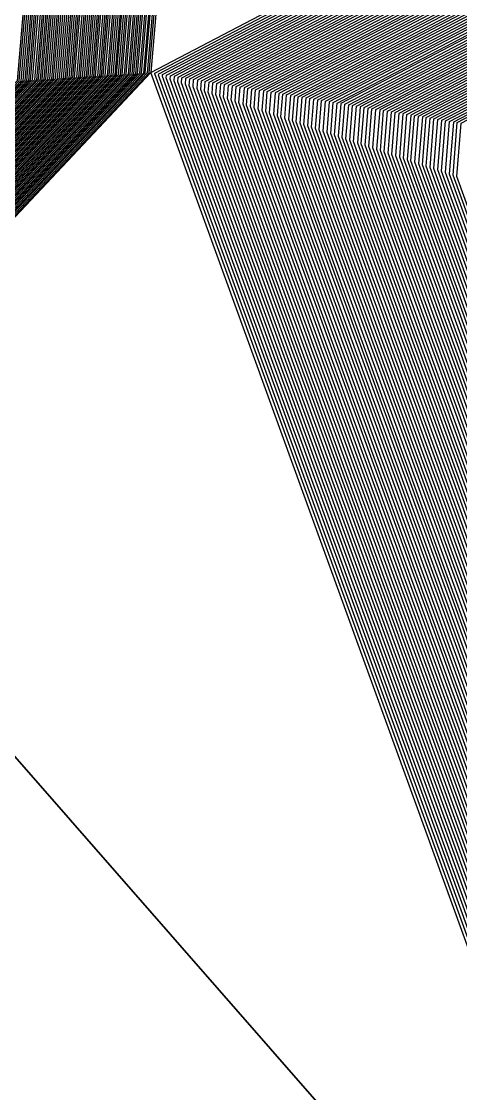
# Model space of a CAD drawing. Extents: x 7084 to 11035, y 13750 to 16729.
# Drawn here: x 7832 to 8021.9, y 14870.4 to 15333.8 of the extents above; entities that cross this region are included whole.
import ezdxf

# ---------------------------------------------------------------- set-up
doc = ezdxf.new("R2010")
doc.units = 0
doc.layers.add('Default', color=7, linetype='Continuous')

msp = doc.modelspace()

# ---------------------------------------------------------------- linework, layer by layer
at = {"layer": 'Default'}
for points in [[(7427.72, 14481.57), (7440.77, 14742.77), (7473.46, 14806.63), (7547.41, 14972.06), (7562.98, 15007.88), (7689.13, 15155.9), (7832.68, 15308.27), (7845.73, 15460.64), (7854.29, 15506.58), (7855.85, 15511.25), (7938.49, 15837.76), (7948.61, 15903.17), (7975.08, 15903.95), (8179.53, 16095.5), (8210.66, 16112.63), (8297.66, 16186.64), (8312.45, 16212.34), (8347.48, 16234.14), (8392.63, 16224.02), (8892.87, 16241.43)], [(7474.55, 14439.89), (7429.24, 14481.44), (7442.34, 14743.8), (7474.06, 14805.75), (7548.34, 14971.91), (7563.44, 15006.66), (7690.15, 15155.33), (7834.33, 15308.37), (7847.44, 15461.41), (7855.74, 15505.98), (7857.25, 15510.52), (7940.27, 15838.46), (7950.08, 15901.92), (7975.76, 15902.68), (8181.11, 16095.08), (8211.32, 16111.7), (8298.7, 16186.03), (8313.05, 16210.96), (8347.03, 16232.12), (8390.84, 16222.29), (8893.29, 16239.78)], [(8893.08, 16240.61), (8391.73, 16223.16), (8347.26, 16233.13), (8312.75, 16211.65), (8298.18, 16186.34), (8210.99, 16112.16), (8180.32, 16095.29), (7975.42, 15903.32), (7949.35, 15902.55), (7939.38, 15838.11), (7856.55, 15510.88), (7855.02, 15506.28), (7846.58, 15461.02), (7833.5, 15308.32), (7689.64, 15155.61)], [(8894.11, 16236.49), (8387.24, 16218.85), (8346.13, 16228.06), (8314.24, 16208.21), (8300.78, 16184.81), (8212.63, 16109.83), (8184.28, 16094.23), (7977.12, 15900.14), (7953.03, 15899.43), (7943.81, 15839.88), (7860.07, 15509.05), (7858.65, 15504.79), (7850.86, 15462.96), (7837.63, 15308.57), (7692.18, 15154.19), (7564.37, 15004.21), (7550.19, 14971.6), (7475.26, 14803.98), (7445.5, 14745.84), (7432.27, 14481.18), (7474.8, 14442.18), (7571.76, 14287.79), (7605.78, 14278.58), (8068.57, 14622.64)], [(7476.46, 14802.21), (7552.04, 14971.29), (7565.29, 15001.76), (7694.22, 15153.05), (7840.94, 15308.78), (7854.27, 15464.51), (7861.56, 15503.6), (7862.88, 15507.58), (7947.36, 15841.29), (7955.97, 15896.94), (7978.48, 15897.6), (8187.44, 16093.38), (8213.93, 16107.96), (8302.85, 16183.6), (8315.43, 16205.46), (8345.24, 16224.01), (8383.65, 16215.4), (8894.93, 16233.19)], [(7841.76, 15308.83), (7855.13, 15464.9), (7862.29, 15503.3), (7863.59, 15507.21), (7948.24, 15841.64), (7956.7, 15896.32), (7978.82, 15896.97), (8188.23, 16093.17), (8214.26, 16107.49), (8303.37, 16183.29), (8315.73, 16204.77), (8345.01, 16223), (8382.75, 16214.53), (8895.14, 16232.37)], [(8896.78, 16225.78), (8375.56, 16207.64), (8343.21, 16214.89), (8318.12, 16199.27), (8307.52, 16180.86), (8216.87, 16103.75), (8194.57, 16091.47), (7981.54, 15891.89), (7962.58, 15891.33), (7955.33, 15844.47), (7869.22, 15504.27), (7868.1, 15500.92), (7861.97, 15468), (7848.37, 15309.24), (7698.8, 15150.48)], [(8897.6, 16222.49), (8371.96, 16204.19), (8342.31, 16210.84), (8319.31, 16196.52), (8309.6, 16179.64), (8218.18, 16101.88), (8197.73, 16090.62), (7982.91, 15889.35), (7965.52, 15888.84), (7958.88, 15845.88), (7872.03, 15502.8), (7871.01, 15499.73), (7865.39, 15469.56), (7851.68, 15309.45)], [(8899.66, 16214.25), (8362.98, 16195.57), (8340.07, 16200.7), (8322.29, 16189.64), (8314.78, 16176.6), (8221.45, 16097.2), (8205.65, 16088.51), (7986.31, 15883), (7972.88, 15882.61), (7967.74, 15849.41), (7879.07, 15499.12), (7878.28, 15496.75), (7873.94, 15473.43), (7859.94, 15309.96), (7705.93, 15146.5), (7570.59, 14987.7), (7562.69, 14969.52), (7483.36, 14792.04), (7466.77, 14759.63), (7452.77, 14479.4), (7476.47, 14457.67), (7579.14, 14294.2), (7598.1, 14289.06), (8088.11, 14653.36)], [(7863.24, 15310.17), (7877.36, 15474.99), (7881.19, 15495.56), (7881.89, 15497.65), (7971.29, 15850.82), (7975.82, 15880.11), (7987.67, 15880.46), (8208.81, 16087.66), (8222.76, 16095.33), (8316.86, 16175.38), (8323.48, 16186.89), (8339.17, 16196.65), (8359.38, 16192.12), (8900.48, 16210.95)], [(8900.89, 16209.31), (8357.59, 16190.39), (8338.72, 16194.62), (8324.08, 16185.51), (8317.9, 16174.77), (8223.41, 16094.39), (8210.4, 16087.23), (7988.35, 15879.19), (7977.29, 15878.87), (7973.06, 15851.53), (7883.29, 15496.91), (7882.64, 15494.96), (7879.07, 15475.76), (7864.89, 15310.27)], [(8902.54, 16202.72), (8350.4, 16183.5), (8336.92, 16186.52), (8326.46, 16180.01), (8322.05, 16172.34), (8226.02, 16090.65), (8216.73, 16085.54), (7991.07, 15874.11), (7983.17, 15873.88), (7980.15, 15854.35), (7888.93, 15493.97), (7888.46, 15492.58), (7885.9, 15478.86), (7871.5, 15310.69), (7713.06, 15142.51), (7573.82, 14979.13), (7569.18, 14968.44), (7487.56, 14785.85), (7477.8, 14766.79), (7463.39, 14478.48), (7477.33, 14465.7), (7582.96, 14297.52), (7594.12, 14294.5), (8098.25, 14669.29)], [(7593.26, 14295.66), (7583.78, 14298.23), (7477.52, 14467.42), (7465.67, 14478.28), (7480.16, 14768.32), (7488.46, 14784.52), (7570.57, 14968.21), (7574.52, 14977.3), (7714.59, 15141.65), (7873.98, 15310.84), (7888.47, 15480.03), (7890.64, 15491.68), (7891.04, 15492.87), (7982.81, 15855.41), (7985.38, 15872.01), (7992.09, 15872.21), (8219.1, 16084.9), (8227, 16089.25), (8323.6, 16171.43), (8327.36, 16177.95), (8336.25, 16183.48), (8347.7, 16180.91), (8903.16, 16200.25)], [(7466.43, 14478.22), (7480.95, 14768.83), (7488.75, 14784.08), (7571.03, 14968.13), (7574.75, 14976.69), (7715.1, 15141.37), (7874.81, 15310.89), (7889.32, 15480.41), (7891.37, 15491.39), (7891.74, 15492.5), (7983.69, 15855.77), (7986.11, 15871.39), (7992.43, 15871.57), (8219.89, 16084.69), (8227.33, 16088.78), (8324.12, 16171.12), (8327.66, 16177.26), (8336.02, 16182.46), (8346.8, 16180.05), (8903.36, 16199.42)], [(7468.71, 14478.02), (7483.31, 14770.36), (7489.65, 14782.75), (7572.42, 14967.9), (7575.44, 14974.85), (7716.62, 15140.51), (7877.28, 15311.05), (7891.89, 15481.58), (7893.55, 15490.49), (7893.85, 15491.4), (7986.35, 15856.83), (7988.32, 15869.52), (7993.45, 15869.67), (8222.27, 16084.05), (8228.31, 16087.38), (8325.68, 16170.21), (8328.55, 16175.19), (8335.35, 16179.42), (8344.11, 16177.46), (8903.98, 16196.95)], [(7478.02, 14472), (7471.74, 14477.76), (7486.46, 14772.41), (7490.85, 14780.98), (7574.27, 14967.59), (7576.36, 14972.41), (7718.66, 15139.37), (7880.59, 15311.25), (7895.31, 15483.13), (7896.46, 15489.3), (7896.67, 15489.93), (7989.9, 15858.24), (7991.26, 15867.03), (7994.81, 15867.13), (8225.44, 16083.21), (8229.62, 16085.51), (8327.76, 16168.99), (8329.74, 16172.44), (8334.45, 16175.37), (8340.51, 16174.01), (8904.8, 16193.66)], [(7574.73, 14967.52), (7576.59, 14971.79), (7719.17, 15139.09), (7881.41, 15311.3), (7896.16, 15483.52), (7897.19, 15489), (7897.37, 15489.56), (7990.78, 15858.59), (7991.99, 15866.4), (7995.15, 15866.5), (8226.23, 16082.99), (8229.94, 16085.04), (8328.27, 16168.69), (8330.04, 16171.75), (8334.22, 16174.36), (8339.61, 16173.15), (8905.01, 16192.83)], [(7492.65, 14778.33), (7577.05, 14967.13), (7577.75, 14968.74), (7721.72, 15137.66), (7885.54, 15311.56), (7900.44, 15485.46), (7900.82, 15487.51), (7900.89, 15487.72), (7995.22, 15860.36), (7995.67, 15863.29), (7996.85, 15863.32), (8230.18, 16081.93), (8231.58, 16082.7), (8330.87, 16167.17), (8331.53, 16168.32), (8333.1, 16169.29), (8335.12, 16168.84), (8906.04, 16188.71)], [(7492.76, 14776.49), (7493.25, 14777.45), (7577.98, 14966.98), (7578.21, 14967.51), (7722.73, 15137.09), (7887.2, 15311.66), (7902.15, 15486.23), (7902.27, 15486.92), (7902.3, 15486.99), (7996.99, 15861.06), (7997.14, 15862.04), (7997.53, 15862.05), (8231.77, 16081.51), (8232.23, 16081.77), (8331.91, 16166.56), (8332.13, 16166.94), (8332.65, 16167.27), (8333.32, 16167.11), (8906.45, 16187.07)], [(8622.29, 14404.43), (8113.24, 14606.45), (8067.13, 14620.36), (7606.35, 14277.8), (7571.22, 14287.32), (7474.67, 14441.03), (7430.76, 14481.31), (7443.92, 14744.82), (7474.66, 14804.86), (7549.26, 14971.75), (7563.9, 15005.43), (7691.17, 15154.76), (7835.98, 15308.47), (7849.15, 15462.19), (7857.2, 15505.39), (7858.66, 15509.78), (7942.04, 15839.17), (7951.55, 15900.68), (7976.44, 15901.41), (8182.69, 16094.65)], [(8632.24, 14412.68), (8113.17, 14618.68), (8073.64, 14630.61), (7603.79, 14281.29), (7573.67, 14289.45), (7475.23, 14446.2), (7437.59, 14480.72), (7451.01, 14749.42), (7477.36, 14800.88), (7553.43, 14971.06), (7565.98, 14999.93), (7695.75, 15152.19), (7843.41, 15308.94), (7856.84, 15465.68), (7863.74, 15502.71), (7865, 15506.47), (7950.02, 15842.35), (7958.17, 15895.07), (7979.5, 15895.7), (8189.82, 16092.74)], [(8647.72, 14425.51), (8113.05, 14637.7), (8083.77, 14646.54), (7599.81, 14286.73), (7577.5, 14292.77), (7476.1, 14454.23), (7448.21, 14479.8), (7462.04, 14756.57), (7481.56, 14794.69), (7559.92, 14969.98), (7569.21, 14991.37), (7702.88, 15148.2), (7854.98, 15309.66), (7868.81, 15471.11), (7873.92, 15498.54), (7874.85, 15501.33), (7962.42, 15847.29), (7968.47, 15886.34), (7984.27, 15886.81), (8200.9, 16089.78)], [(8634.45, 14414.51), (8113.15, 14621.4), (8075.09, 14632.88), (7603.22, 14282.07), (7574.22, 14289.93), (7475.35, 14447.34), (7439.1, 14480.58), (7452.59, 14750.44), (7477.96, 14800), (7554.36, 14970.9), (7566.44, 14998.71), (7696.77, 15151.62), (7845.07, 15309.04), (7858.55, 15466.45), (7865.19, 15502.11), (7866.4, 15505.74), (7951.79, 15843.06), (7959.64, 15893.82), (7980.18, 15894.43)], [(7966.99, 15887.59), (7960.65, 15846.59), (7873.44, 15502.06), (7872.47, 15499.13), (7867.1, 15470.33), (7853.33, 15309.55), (7701.86, 15148.77), (7568.75, 14992.59), (7558.99, 14970.13), (7480.96, 14795.58), (7460.46, 14755.55), (7446.69, 14479.93), (7475.97, 14453.08), (7576.95, 14292.3), (7600.38, 14285.95), (8082.32, 14644.26), (8113.07, 14634.98), (8645.5, 14423.68)], [(7970.67, 15884.48), (7965.08, 15848.35), (7876.96, 15500.22), (7876.1, 15497.64), (7871.37, 15472.27), (7857.46, 15309.81), (7704.4, 15147.35), (7569.9, 14989.53), (7561.3, 14969.75), (7482.46, 14793.36), (7464.4, 14758.1), (7450.49, 14479.6), (7476.28, 14455.95), (7578.32, 14293.49), (7598.95, 14287.89), (8085.94, 14649.95), (8113.03, 14641.78), (8651.03, 14428.26)], [(7989.01, 15857.89), (7895.96, 15490.3), (7895.73, 15489.6), (7894.45, 15482.74), (7879.76, 15311.2), (7718.15, 15139.66), (7576.13, 14973.02), (7573.81, 14967.67), (7490.55, 14781.43), (7485.67, 14771.9), (7470.98, 14477.82), (7477.95, 14471.43), (7585.69, 14299.89), (7591.27, 14298.38), (8105.48, 14680.67), (8112.8, 14678.46), (8680.89, 14453.01)], [(8684.2, 14455.76), (8112.78, 14682.54), (8107.65, 14684.09), (7590.42, 14299.54), (7586.51, 14300.6), (7478.14, 14473.15), (7473.26, 14477.63), (7488.04, 14773.43), (7491.45, 14780.1), (7575.2, 14967.44), (7576.82, 14971.18), (7719.68, 15138.8), (7882.24, 15311.35), (7897.02, 15483.91), (7897.91, 15488.71), (7898.08, 15489.19), (7991.67, 15858.95)], [(7992.56, 15859.3), (7898.78, 15488.83), (7898.64, 15488.41), (7897.87, 15484.29), (7883.07, 15311.41), (7720.19, 15138.52), (7577.05, 14970.57), (7575.66, 14967.36), (7491.75, 14779.66), (7488.83, 14773.94), (7474.02, 14477.56), (7478.2, 14473.73), (7586.79, 14300.84), (7590.13, 14299.93), (8108.38, 14685.22), (8112.77, 14683.9), (8685.31, 14456.67)], [(8686.41, 14457.59), (8112.76, 14685.26), (8109.1, 14686.36), (7589.85, 14300.32), (7587.06, 14301.08), (7478.26, 14474.3), (7474.78, 14477.5), (7489.61, 14774.45), (7492.05, 14779.22), (7576.12, 14967.29), (7577.28, 14969.96), (7720.7, 15138.23), (7883.89, 15311.46), (7898.73, 15484.68), (7899.37, 15488.11), (7899.48, 15488.46), (7993.44, 15859.65)], [(7994.33, 15860), (7900.19, 15488.09), (7900.09, 15487.81), (7899.58, 15485.07), (7884.72, 15311.51), (7721.21, 15137.95), (7577.52, 14969.35), (7576.59, 14967.21), (7492.35, 14778.77), (7490.4, 14774.96), (7475.54, 14477.43), (7478.32, 14474.87), (7587.33, 14301.31), (7589.56, 14300.71), (8109.83, 14687.5), (8112.75, 14686.62), (8687.52, 14458.51)], [(7996.1, 15860.71), (7901.59, 15487.36), (7901.55, 15487.22), (7901.29, 15485.84), (7886.37, 15311.61), (7722.23, 15137.38), (7577.98, 14968.12), (7577.51, 14967.06), (7492.95, 14777.89), (7491.98, 14775.98), (7477.05, 14477.3), (7478.45, 14476.02), (7587.88, 14301.79), (7588.99, 14301.48), (8111.27, 14689.77), (8112.74, 14689.33), (8689.73, 14460.34)], [(7588.42, 14302.26), (8112.72, 14692.05), (7578.44, 14966.9), (7493.55, 14777), (8112.72, 14692.05), (7888.02, 15311.71), (8327.43, 15541.59), (7903, 15486.62), (8326.71, 15543.54), (8327.43, 15541.59), (8326.71, 15544.54), (7997.87, 15861.42)], [(7997.87, 15861.42), (7903, 15486.62), (7888.02, 15311.71), (8327.43, 15541.59), (7903, 15486.62)], [(7977.49, 15853.3), (7886.81, 15495.08), (7886.28, 15493.47), (7883.34, 15477.7), (7869.02, 15310.53), (7711.53, 15143.36), (7573.13, 14980.97), (7567.79, 14968.67), (7486.66, 14787.17), (7475.43, 14765.25), (7461.12, 14478.68), (7477.15, 14463.98), (7582.14, 14296.81), (7594.97, 14293.33), (8096.07, 14665.88), (8112.91, 14660.8), (8666.51, 14441.09)], [(7978.38, 15853.65), (7887.52, 15494.71), (7887.01, 15493.17), (7884.19, 15478.09), (7869.85, 15310.58), (7712.04, 15143.08), (7573.36, 14980.36), (7568.25, 14968.59), (7486.96, 14786.73), (7476.22, 14765.76), (7461.87, 14478.61), (7477.21, 14464.55), (7582.42, 14297.04), (7594.68, 14293.72), (8096.8, 14667.02), (8112.9, 14662.16), (8667.62, 14442.01)], [(7979.26, 15854), (7888.22, 15494.34), (7887.73, 15492.88), (7885.05, 15478.48), (7870.67, 15310.63), (7712.55, 15142.79), (7573.59, 14979.75), (7568.71, 14968.52), (7487.26, 14786.29), (7477.01, 14766.28), (7462.63, 14478.55), (7477.27, 14465.12), (7582.69, 14297.28), (7594.4, 14294.11), (8097.52, 14668.15), (8112.89, 14663.52), (8668.72, 14442.93)], [(7981.04, 15854.71), (7889.63, 15493.61), (7889.19, 15492.28), (7886.76, 15479.25), (7872.33, 15310.74), (7713.57, 15142.22), (7574.05, 14978.52), (7569.64, 14968.36), (7487.86, 14785.41), (7478.58, 14767.3), (7464.15, 14478.42), (7477.4, 14466.27), (7583.23, 14297.75), (7593.83, 14294.88), (8098.97, 14670.43), (8112.88, 14666.23), (8670.93, 14444.76)], [(8672.04, 14445.68), (8112.87, 14667.59), (8099.69, 14671.57), (7593.55, 14295.27), (7583.51, 14297.99), (7477.46, 14466.84), (7464.91, 14478.35), (7479.37, 14767.81), (7488.16, 14784.96), (7570.1, 14968.29), (7574.29, 14977.91), (7714.08, 15141.94), (7873.15, 15310.79), (7887.61, 15479.64), (7889.91, 15491.98), (7890.33, 15493.24), (7981.92, 15855.06)], [(8675.36, 14448.43), (8112.84, 14671.67), (8101.86, 14674.98), (7592.69, 14296.44), (7584.33, 14298.7), (7477.64, 14468.56), (7467.19, 14478.15), (7481.74, 14769.34), (7489.05, 14783.64), (7571.49, 14968.06), (7574.98, 14976.08), (7715.61, 15141.08), (7875.63, 15310.94), (7890.18, 15480.8), (7892.1, 15491.09), (7892.44, 15492.13), (7984.58, 15856.12)], [(7985.47, 15856.47), (7893.15, 15491.77), (7892.82, 15490.79), (7891.03, 15481.19), (7876.46, 15310.99), (7716.12, 15140.8), (7575.21, 14975.46), (7571.96, 14967.98), (7489.35, 14783.19), (7482.52, 14769.85), (7467.95, 14478.09), (7477.71, 14469.14), (7584.6, 14298.94), (7592.41, 14296.83), (8102.59, 14676.12), (8112.84, 14673.03), (8676.46, 14449.34)], [(7987.24, 15857.18), (7894.56, 15491.03), (7894.28, 15490.2), (7892.74, 15481.97), (7878.11, 15311.1), (7717.13, 15140.23), (7575.67, 14974.24), (7572.88, 14967.83), (7489.95, 14782.31), (7484.1, 14770.87), (7469.46, 14477.96), (7477.83, 14470.28), (7585.15, 14299.42), (7591.84, 14297.6), (8104.04, 14678.4), (8112.82, 14675.75), (8678.67, 14451.17)], [(7988.13, 15857.53), (7895.26, 15490.66), (7895, 15489.9), (7893.6, 15482.35), (7878.94, 15311.15), (7717.64, 15139.94), (7575.9, 14973.63), (7573.34, 14967.75), (7490.25, 14781.87), (7484.89, 14771.38), (7470.22, 14477.89), (7477.89, 14470.86), (7585.42, 14299.65), (7591.55, 14297.99), (8104.76, 14679.53), (8112.81, 14677.1), (8679.78, 14452.09)], [(7965.97, 15848.7), (7877.66, 15499.86), (7876.83, 15497.34), (7872.23, 15472.66), (7858.28, 15309.86), (7704.91, 15147.07), (7570.13, 14988.92), (7561.77, 14969.67), (7482.76, 14792.92), (7465.19, 14758.61), (7451.25, 14479.53), (7476.34, 14456.52), (7578.59, 14293.72), (7598.67, 14288.28), (8086.67, 14651.09), (8113.02, 14643.14), (8652.14, 14429.18)], [(7966.85, 15849.06), (7878.37, 15499.49), (7877.55, 15497.05), (7873.08, 15473.05), (7859.11, 15309.91), (7705.42, 15146.78), (7570.36, 14988.31), (7562.23, 14969.6), (7483.06, 14792.48), (7465.98, 14759.12), (7452.01, 14479.47), (7476.41, 14457.09), (7578.86, 14293.96), (7598.38, 14288.67), (8087.39, 14652.22), (8113.01, 14644.5), (8653.24, 14430.09)], [(7968.63, 15849.76), (7879.78, 15498.75), (7879.01, 15496.45), (7874.79, 15473.82), (7860.76, 15310.02), (7706.44, 15146.21), (7570.82, 14987.09), (7563.16, 14969.44), (7483.66, 14791.6), (7467.55, 14760.14), (7453.53, 14479.34), (7476.53, 14458.24), (7579.41, 14294.43), (7597.81, 14289.45), (8088.84, 14654.5), (8112.99, 14647.21), (8655.46, 14431.93)], [(7969.51, 15850.12), (7880.48, 15498.38), (7879.74, 15496.15), (7875.65, 15474.21), (7861.59, 15310.07), (7706.95, 15145.93), (7571.06, 14986.47), (7563.62, 14969.36), (7483.96, 14791.15), (7468.34, 14760.66), (7454.28, 14479.27), (7476.59, 14458.81), (7579.68, 14294.67), (7597.53, 14289.84), (8089.56, 14655.64), (8112.98, 14648.57), (8656.56, 14432.84)], [(8659.88, 14435.59), (8112.96, 14652.65), (8091.73, 14659.05), (7596.68, 14291), (7580.5, 14295.38), (7476.78, 14460.53), (7456.56, 14479.07), (7470.71, 14762.19), (7484.86, 14789.83), (7565.01, 14969.13), (7571.75, 14984.64), (7708.48, 15145.07), (7864.07, 15310.22), (7878.21, 15475.37), (7881.92, 15495.26), (7882.59, 15497.28), (7972.17, 15851.18)], [(7973.95, 15851.88), (7884, 15496.55), (7883.37, 15494.66), (7879.92, 15476.15), (7865.72, 15310.32), (7709.5, 15144.5), (7572.21, 14983.42), (7565.94, 14968.98), (7485.46, 14788.94), (7472.28, 14763.21), (7458.08, 14478.94), (7476.9, 14461.68), (7581.05, 14295.86), (7596.11, 14291.78), (8093.18, 14661.33), (8112.94, 14655.37), (8662.09, 14437.43)], [(7974.83, 15852.24), (7884.7, 15496.18), (7884.1, 15494.37), (7880.78, 15476.54), (7866.54, 15310.38), (7710, 15144.22), (7572.44, 14982.8), (7566.4, 14968.9), (7485.76, 14788.5), (7473.07, 14763.72), (7458.84, 14478.88), (7476.96, 14462.25), (7581.32, 14296.09), (7595.82, 14292.17), (8093.9, 14662.47), (8112.93, 14656.72), (8663.19, 14438.34)], [(8664.3, 14439.26), (8112.93, 14658.08), (8094.63, 14663.6), (7595.54, 14292.55), (7581.6, 14296.33), (7477.02, 14462.83), (7459.6, 14478.81), (7473.86, 14764.23), (7486.06, 14788.06), (7566.86, 14968.83), (7572.67, 14982.19), (7710.51, 15143.93), (7867.37, 15310.43), (7881.63, 15476.92), (7884.83, 15494.07), (7885.41, 15495.81), (7975.72, 15852.59)], [(8665.41, 14440.18), (8112.92, 14659.44), (8095.35, 14664.74), (7595.25, 14292.94), (7581.87, 14296.57), (7477.09, 14463.4), (7460.36, 14478.74), (7474.64, 14764.74), (7486.36, 14787.62), (7567.32, 14968.75), (7572.9, 14981.58), (7711.02, 15143.65), (7868.2, 15310.48), (7882.49, 15477.31), (7885.55, 15493.77), (7886.11, 15495.44), (7976.6, 15852.94)], [(8637.77, 14417.26), (8113.12, 14625.47), (8077.26, 14636.29), (7602.37, 14283.24), (7575.04, 14290.64), (7475.54, 14449.06), (7441.38, 14480.39), (7454.95, 14751.97), (7478.86, 14798.67), (7555.75, 14970.67), (7567.13, 14996.87), (7698.29, 15150.77), (7847.55, 15309.19), (7861.11, 15467.62), (7867.38, 15501.22), (7868.51, 15504.63), (7954.45, 15844.11)], [(7956.22, 15844.82), (7869.92, 15503.9), (7868.83, 15500.62), (7862.82, 15468.39), (7849.2, 15309.3), (7699.31, 15150.2), (7567.59, 14995.65), (7556.67, 14970.52), (7479.46, 14797.79), (7456.53, 14752.99), (7442.9, 14480.26), (7475.66, 14450.21), (7575.59, 14291.11), (7601.8, 14284.01), (8078.71, 14638.57), (8113.11, 14628.19), (8639.98, 14419.09)], [(7957.11, 15845.17), (7870.63, 15503.53), (7869.56, 15500.32), (7863.68, 15468.78), (7850.02, 15309.35), (7699.82, 15149.91), (7567.83, 14995.04), (7557.14, 14970.44), (7479.76, 14797.34), (7457.31, 14753.5), (7443.66, 14480.19), (7475.73, 14450.78), (7575.86, 14291.35), (7601.51, 14284.4), (8079.43, 14639.71), (8113.1, 14629.55), (8641.08, 14420.01)], [(7957.99, 15845.53), (7871.33, 15503.16), (7870.28, 15500.03), (7864.53, 15469.17), (7850.85, 15309.4), (7700.33, 15149.63), (7568.06, 14994.42), (7557.6, 14970.37), (7480.06, 14796.9), (7458.1, 14754.01), (7444.42, 14480.12), (7475.79, 14451.36), (7576.13, 14291.59), (7601.23, 14284.79), (8080.15, 14640.85), (8113.09, 14630.91), (8642.19, 14420.93)], [(7959.76, 15846.23), (7872.74, 15502.43), (7871.74, 15499.43), (7866.24, 15469.94), (7852.5, 15309.5), (7701.35, 15149.06), (7568.52, 14993.2), (7558.53, 14970.21), (7480.66, 14796.02), (7459.68, 14755.04), (7445.94, 14479.99), (7475.91, 14452.5), (7576.68, 14292.06), (7600.66, 14285.57), (8081.6, 14643.12), (8113.07, 14633.63), (8644.4, 14422.76)], [(7961.54, 15846.94), (7874.15, 15501.69), (7873.19, 15498.83), (7867.95, 15470.72), (7854.15, 15309.6), (7702.37, 15148.49), (7568.98, 14991.98), (7559.45, 14970.06), (7481.26, 14795.13), (7461.25, 14756.06), (7447.45, 14479.86), (7476.03, 14453.65), (7577.23, 14292.54), (7600.09, 14286.34), (8083.05, 14645.4), (8113.06, 14636.34), (8646.61, 14424.59)], [(7963.31, 15847.65), (7875.55, 15500.96), (7874.65, 15498.24), (7869.66, 15471.49), (7855.81, 15309.71), (7703.39, 15147.92), (7569.44, 14990.75), (7560.38, 14969.9), (7481.86, 14794.25), (7462.83, 14757.08), (7448.97, 14479.73), (7476.16, 14454.8), (7577.77, 14293.01), (7599.52, 14287.12), (8084.5, 14647.67), (8113.04, 14639.06), (8648.82, 14426.43)], [(7964.2, 15848), (7876.26, 15500.59), (7875.37, 15497.94), (7870.52, 15471.88), (7856.63, 15309.76), (7703.89, 15147.63), (7569.67, 14990.14), (7560.84, 14969.83), (7482.16, 14793.81), (7463.62, 14757.59), (7449.73, 14479.66), (7476.22, 14455.37), (7578.05, 14293.25), (7599.24, 14287.51), (8085.22, 14648.81), (8113.03, 14640.42), (8649.93, 14427.34)], [(8623.39, 14405.34), (8113.23, 14607.81), (8067.85, 14621.5), (7606.07, 14278.19), (7571.49, 14287.56), (7474.73, 14441.61), (7431.51, 14481.24), (7444.71, 14745.33), (7474.96, 14804.42), (7549.73, 14971.67), (7564.13, 15004.82), (7691.67, 15154.47), (7836.81, 15308.52), (7850, 15462.57), (7857.92, 15505.09), (7859.36, 15509.41), (7942.93, 15839.52)], [(7944.7, 15840.23), (7860.77, 15508.68), (7859.38, 15504.49), (7851.71, 15463.35), (7838.46, 15308.63), (7692.69, 15153.9), (7564.6, 15003.6), (7550.65, 14971.52), (7475.56, 14803.53), (7446.28, 14746.35), (7433.03, 14481.11), (7474.86, 14442.75), (7572.04, 14288.03), (7605.5, 14278.96), (8069.3, 14623.78), (8113.21, 14610.53), (8625.6, 14407.18)], [(7946.47, 15840.94), (7862.18, 15507.94), (7860.83, 15503.9), (7853.42, 15464.13), (7840.11, 15308.73), (7693.71, 15153.33), (7565.06, 15002.38), (7551.58, 14971.37), (7476.16, 14802.65), (7447.86, 14747.37), (7434.55, 14480.98), (7474.98, 14443.9), (7572.58, 14288.5), (7604.93, 14279.74), (8070.74, 14626.05), (8113.2, 14613.25), (8627.81, 14409.01)], [(8631.13, 14411.76), (8113.17, 14617.32), (8072.92, 14629.47), (7604.07, 14280.91), (7573.4, 14289.22), (7475.17, 14445.62), (7436.83, 14480.78), (7450.22, 14748.9), (7477.06, 14801.32), (7552.97, 14971.14), (7565.75, 15000.54), (7695.24, 15152.48), (7842.59, 15308.88), (7855.98, 15465.29), (7863.01, 15503.01), (7864.29, 15506.84), (7949.13, 15842)], [(8633.34, 14413.59), (8113.16, 14620.04), (8074.36, 14631.74), (7603.51, 14281.68), (7573.95, 14289.69), (7475.29, 14446.77), (7438.35, 14480.65), (7451.8, 14749.93), (7477.66, 14800.44), (7553.9, 14970.98), (7566.21, 14999.32), (7696.26, 15151.91), (7844.24, 15308.99), (7857.69, 15466.07), (7864.47, 15502.41), (7865.7, 15506.11), (7950.9, 15842.7)], [(8635.55, 14415.43), (8113.14, 14622.76), (8075.81, 14634.02), (7602.94, 14282.46), (7574.49, 14290.17), (7475.42, 14447.92), (7439.86, 14480.52), (7453.37, 14750.95), (7478.26, 14799.55), (7554.82, 14970.83), (7566.67, 14998.09), (7697.28, 15151.34), (7845.89, 15309.09), (7859.4, 15466.84), (7865.92, 15501.81), (7867.11, 15505.37), (7952.67, 15843.41)], [(8636.66, 14416.34), (8113.13, 14624.12), (8076.53, 14635.16), (7602.65, 14282.85), (7574.77, 14290.4), (7475.48, 14448.49), (7440.62, 14480.45), (7454.16, 14751.46), (7478.56, 14799.11), (7555.28, 14970.75), (7566.9, 14997.48), (7697.78, 15151.05), (7846.72, 15309.14), (7860.26, 15467.23), (7866.65, 15501.52), (7867.81, 15505), (7953.56, 15843.76)], [(7935.84, 15836.7), (7853.73, 15512.36), (7852.11, 15507.47), (7843.16, 15459.47), (7830.2, 15308.11), (7687.6, 15156.75), (7562.29, 15009.72), (7546.02, 14972.29), (7472.56, 14807.96), (7438.41, 14741.24), (7425.44, 14481.77), (7474.24, 14437.02), (7569.3, 14285.66), (7608.34, 14275.08), (8062.06, 14612.4), (8113.3, 14596.94), (8614.55, 14398.01)], [(8615.65, 14398.93), (8113.29, 14598.3), (8062.78, 14613.54), (7608.06, 14275.47), (7569.58, 14285.9), (7474.3, 14437.59), (7426.2, 14481.7), (7439.19, 14741.75), (7472.86, 14807.51), (7546.49, 14972.21), (7562.52, 15009.1), (7688.11, 15156.47), (7831.02, 15308.16), (7844.02, 15459.86), (7852.83, 15507.18), (7854.44, 15511.99), (7936.72, 15837.05)], [(8616.76, 14399.84), (8113.28, 14599.66), (8063.51, 14614.68), (7607.77, 14275.86), (7569.85, 14286.13), (7474.36, 14438.17), (7426.96, 14481.64), (7439.98, 14742.26), (7473.16, 14807.07), (7546.95, 14972.14), (7562.75, 15008.49), (7688.62, 15156.18), (7831.85, 15308.21), (7844.87, 15460.25), (7853.56, 15506.88), (7855.14, 15511.62), (7937.61, 15837.41)], [(8621.18, 14403.51), (8113.25, 14605.09), (8066.4, 14619.23), (7606.64, 14277.41), (7570.94, 14287.08), (7474.61, 14440.46), (7430, 14481.37), (7443.13, 14744.31), (7474.36, 14805.3), (7548.8, 14971.83), (7563.67, 15006.05), (7690.66, 15155.04), (7835.15, 15308.42), (7848.29, 15461.8), (7856.47, 15505.69), (7857.96, 15510.15), (7941.15, 15838.82)], [(8282.49, 15801.45), (8393.34, 15537.65), (8326.71, 15544.54), (7903, 15486.62), (7888.02, 15311.71), (7723.24, 15136.81), (7578.44, 14966.9), (7493.55, 14777)], [(8113.81, 14693.04), (7889.68, 15311.15), (7889.7, 15311.44), (8328.01, 15540.74), (8393.75, 15536.81), (8393.91, 15537.15), (8572.68, 15564.65)], [(8691.22, 14463.49), (8114.89, 14692.21), (8114.78, 14692.57), (8114.98, 14693.27), (8114.9, 14694.03), (7891.33, 15310.59), (7891.38, 15311.17), (8328.59, 15539.89), (8394.16, 15535.97), (8394.49, 15536.64), (8572.81, 15564.07)], [(7892.98, 15310.03), (7893.05, 15310.89), (8329.17, 15539.04), (8394.58, 15535.14), (8395.06, 15536.13), (8572.93, 15563.5)], [(8116.84, 14693.08), (8117.25, 14694.49), (8117.09, 14696), (7894.64, 15309.47), (7894.73, 15310.62), (8329.74, 15538.2), (8394.99, 15534.3), (8395.64, 15535.63), (8573.06, 15562.93)], [(8690.13, 14465.45), (8118.15, 14692.45), (8117.86, 14693.34), (8118.38, 14695.1), (8118.18, 14696.99), (7896.29, 15308.91), (7896.41, 15310.35), (8330.32, 15537.35), (8395.41, 15533.46), (8396.21, 15535.12), (8573.19, 15562.35)], [(8573.31, 15561.78), (8396.78, 15534.62), (8395.82, 15532.62), (8330.9, 15536.5), (7898.08, 15310.07), (7897.95, 15308.35), (8119.27, 14697.98), (8119.51, 14695.7), (8118.89, 14693.6), (8119.24, 14692.53), (8689.77, 14466.11)], [(8689.41, 14466.76), (8120.32, 14692.61), (8119.92, 14693.86), (8120.65, 14696.31), (8120.37, 14698.97), (7899.6, 15307.79), (7899.76, 15309.8), (8331.48, 15535.65), (8396.23, 15531.78), (8397.36, 15534.11), (8573.44, 15561.2)], [(8689.05, 14467.42), (8121.41, 14692.69), (8120.95, 14694.12), (8121.78, 14696.92), (8121.46, 14699.96), (7901.25, 15307.23), (7901.44, 15309.52), (8332.06, 15534.8), (8396.65, 15530.94), (8397.93, 15533.61), (8573.56, 15560.63)], [(8122.55, 14700.94), (7902.91, 15306.67), (7903.11, 15309.25), (8332.64, 15533.95), (8397.06, 15530.1), (8398.51, 15533.1), (8573.69, 15560.05)], [(8687.96, 14469.38), (8124.67, 14692.94), (8124.04, 14694.9), (8125.18, 14698.75), (8124.73, 14702.92), (7906.21, 15305.54), (7906.47, 15308.7), (8333.79, 15532.26), (8397.89, 15528.43), (8399.66, 15532.09), (8573.94, 15558.9)], [(8574.07, 15558.33), (8400.23, 15531.59), (8398.3, 15527.59), (8334.37, 15531.41), (7908.14, 15308.43), (7907.87, 15304.98), (8125.83, 14703.91), (8126.31, 14699.36), (8125.07, 14695.15), (8125.76, 14693.02), (8687.6, 14470.04)], [(8687.24, 14470.69), (8126.84, 14693.1), (8126.1, 14695.41), (8127.44, 14699.97), (8126.92, 14704.9), (7909.52, 15304.42), (7909.82, 15308.16), (8334.95, 15530.56), (8398.71, 15526.75), (8400.81, 15531.08), (8574.2, 15557.76)], [(8686.88, 14471.35), (8127.93, 14693.18), (8127.13, 14695.67), (8128.57, 14700.58), (8128.01, 14705.88), (7911.18, 15303.86), (7911.5, 15307.88), (8335.53, 15529.71), (8399.13, 15525.91), (8401.38, 15530.57), (8574.32, 15557.18)], [(8688.33, 14468.73), (8123.58, 14692.86), (8123.01, 14694.64), (8124.04, 14698.14), (8123.64, 14701.93), (7904.56, 15306.1), (7904.79, 15308.98), (8333.21, 15533.11), (8397.47, 15529.27), (8399.08, 15532.6)], [(8686.52, 14472), (8129.02, 14693.26), (8128.15, 14695.93), (8129.71, 14701.19), (8129.1, 14706.87), (7912.83, 15303.3), (7913.17, 15307.61), (8336.11, 15528.86), (8399.54, 15525.07)], [(8686.16, 14472.66), (8130.1, 14693.34), (8129.18, 14696.19), (8130.84, 14701.79), (8130.19, 14707.86), (7914.48, 15302.74), (7914.85, 15307.33), (8336.68, 15528.01), (8399.95, 15524.23), (8402.53, 15529.56)], [(8685.79, 14473.31), (8131.19, 14693.42), (8130.21, 14696.45), (8131.97, 14702.4), (8131.29, 14708.85), (7916.14, 15302.18), (7916.53, 15307.06), (8337.26, 15527.17), (8400.37, 15523.39), (8403.1, 15529.06)], [(8685.43, 14473.97), (8132.28, 14693.5), (8131.24, 14696.71), (8133.1, 14703.01), (8132.38, 14709.84), (7917.79, 15301.62), (7918.21, 15306.79), (8337.84, 15526.32), (8400.78, 15522.56), (8403.68, 15528.55)], [(8685.07, 14474.62), (8133.36, 14693.58), (8132.27, 14696.96), (8134.23, 14703.62), (8133.47, 14710.83), (7919.45, 15301.06), (7919.88, 15306.51), (8338.42, 15525.47), (8401.2, 15521.72), (8404.25, 15528.05)], [(8684.71, 14475.28), (8134.45, 14693.66), (8133.3, 14697.22), (8135.37, 14704.23), (8134.56, 14711.81), (7921.1, 15300.49), (7921.56, 15306.24), (8339, 15524.62), (8401.61, 15520.88), (8404.83, 15527.54)], [(8684.35, 14475.94), (8135.53, 14693.74), (8134.33, 14697.48), (8136.5, 14704.84), (8135.66, 14712.8), (7922.75, 15299.93), (7923.24, 15305.97), (8339.58, 15523.77), (8402.02, 15520.04)], [(8683.99, 14476.59), (8136.62, 14693.82), (8135.36, 14697.74), (8137.63, 14705.45), (8136.75, 14713.79), (7924.41, 15299.37), (7924.91, 15305.69), (8340.15, 15522.92), (8402.44, 15519.2)], [(8683.62, 14477.25), (8137.71, 14693.9), (8136.39, 14698), (8138.76, 14706.06), (8137.84, 14714.78), (7926.06, 15298.81), (7926.59, 15305.42), (8340.73, 15522.08), (8402.85, 15518.36)], [(8403.26, 15517.52), (8341.31, 15521.23), (7928.27, 15305.14), (7927.72, 15298.25), (8138.93, 14715.77), (8139.9, 14706.67), (8137.42, 14698.26), (8138.79, 14693.98), (8683.26, 14477.9)], [(8682.9, 14478.56), (8139.88, 14694.07), (8138.44, 14698.52), (8141.03, 14707.28), (8140.02, 14716.75), (7929.37, 15297.69), (7929.94, 15304.87), (8341.89, 15520.38), (8403.68, 15516.69)], [(8682.54, 14479.21), (8140.97, 14694.15), (8139.47, 14698.78), (8142.16, 14707.89), (8141.12, 14717.74), (7931.02, 15297.13), (7931.62, 15304.6), (8342.47, 15519.53), (8404.09, 15515.85)], [(8682.18, 14479.87), (8142.05, 14694.23), (8140.5, 14699.03), (8143.29, 14708.49), (8142.21, 14718.73), (7932.68, 15296.57), (7933.3, 15304.32), (8343.05, 15518.68), (8404.5, 15515.01)], [(8681.82, 14480.52), (8143.14, 14694.31), (8141.53, 14699.29), (8144.43, 14709.1), (8143.3, 14719.72), (7934.33, 15296.01), (7934.97, 15304.05), (8343.63, 15517.83), (8404.92, 15514.17)], [(8405.33, 15513.33), (8344.2, 15516.98), (7936.65, 15303.77), (7935.98, 15295.45), (8144.39, 14720.71), (8145.56, 14709.71), (8142.56, 14699.55), (8144.23, 14694.39)], [(8681.09, 14481.83), (8145.31, 14694.47), (8143.59, 14699.81), (8146.69, 14710.32), (8145.48, 14721.7), (7937.64, 15294.88), (7938.33, 15303.5), (8344.78, 15516.14), (8405.74, 15512.49)], [(8680.73, 14482.49), (8146.4, 14694.55), (8144.62, 14700.07), (8147.82, 14710.93), (8146.58, 14722.68), (7939.29, 15294.32), (7940, 15303.23), (8345.36, 15515.29), (8406.16, 15511.65)], [(8406.57, 15510.81), (8345.94, 15514.44), (7941.68, 15302.95), (7940.95, 15293.76), (8147.67, 14723.67), (8148.96, 14711.54), (8145.65, 14700.33), (8147.48, 14694.63), (8680.37, 14483.14)], [(8406.99, 15509.98), (8346.52, 15513.59), (7943.36, 15302.68), (7942.6, 15293.2), (8148.76, 14724.66), (8150.09, 14712.15), (8146.68, 14700.59), (8148.57, 14694.71), (8680.01, 14483.8)], [(8679.65, 14484.45), (8149.66, 14694.79), (8147.7, 14700.84), (8151.22, 14712.76), (8149.85, 14725.65), (7944.25, 15292.64), (7945.04, 15302.41), (8347.1, 15512.74), (8407.4, 15509.14)], [(8679.28, 14485.11), (8150.74, 14694.87), (8148.73, 14701.1), (8152.35, 14713.37), (8150.95, 14726.64), (7945.91, 15292.08), (7946.71, 15302.13), (8347.67, 15511.89), (8407.81, 15508.3)], [(8408.23, 15507.46), (8348.25, 15511.04), (7948.39, 15301.86), (7947.56, 15291.52), (8152.04, 14727.62), (8153.48, 14713.98), (8149.76, 14701.36), (8151.83, 14694.95), (8678.92, 14485.76)], [(8153.13, 14728.61), (7949.22, 15290.96), (7950.07, 15301.58), (8348.83, 15510.2), (8408.64, 15506.62)], [(8678.2, 14487.08), (8154, 14695.11), (8151.82, 14701.88), (8155.75, 14715.19), (8154.22, 14729.6), (7950.87, 15290.4), (7951.74, 15301.31), (8349.41, 15509.35), (8409.05, 15505.78)], [(8677.84, 14487.73), (8155.09, 14695.19), (8152.85, 14702.14), (8156.88, 14715.8), (8155.31, 14730.59), (7952.52, 15289.84), (7953.42, 15301.04), (8349.99, 15508.5), (8409.47, 15504.94)], [(8677.48, 14488.39), (8156.18, 14695.27), (8153.88, 14702.4), (8158.01, 14716.41), (8156.41, 14731.58), (7954.18, 15289.27), (7955.1, 15300.76), (8350.57, 15507.65), (8409.88, 15504.11)], [(8677.11, 14489.04), (8157.26, 14695.35), (8154.91, 14702.66), (8159.15, 14717.02), (8157.5, 14732.56), (7955.83, 15288.71), (7956.77, 15300.49), (8351.14, 15506.8), (8410.29, 15503.27)], [(8160.28, 14717.63), (8158.59, 14733.55), (7957.49, 15288.15), (7958.45, 15300.22), (8351.72, 15505.95), (8410.71, 15502.43)], [(7860.11, 15504.2), (7852.56, 15463.74), (7839.28, 15308.68), (7693.2, 15153.62), (7564.83, 15002.99), (7551.12, 14971.44), (7475.86, 14803.09), (7447.07, 14746.86), (7433.79, 14481.04), (7474.92, 14443.33), (7572.31, 14288.27), (7605.21, 14279.35), (8070.02, 14624.92), (8113.21, 14611.89), (8626.71, 14408.09)], [(8676.39, 14490.35), (8159.44, 14695.52), (8156.97, 14703.17), (8161.41, 14718.24), (8159.68, 14734.54), (7959.14, 15287.59), (7960.13, 15299.94), (8352.3, 15505.11), (8411.12, 15501.59)], [(8676.03, 14491.01), (8160.52, 14695.6), (8157.99, 14703.43), (8162.54, 14718.85), (8160.77, 14735.53), (7960.79, 15287.03), (7961.8, 15299.67), (8352.88, 15504.26), (8411.53, 15500.75)], [(8675.67, 14491.66), (8161.61, 14695.68), (8159.02, 14703.69), (8163.68, 14719.46), (8161.87, 14736.52), (7962.45, 15286.47), (7963.48, 15299.39), (8353.46, 15503.41), (8411.95, 15499.91)], [(8412.36, 15499.07), (8354.04, 15502.56), (7965.16, 15299.12), (7964.1, 15285.91), (8162.96, 14737.51), (8164.81, 14720.07), (8160.05, 14703.95), (8162.69, 14695.76), (8675.31, 14492.32)], [(8674.94, 14492.97), (8163.78, 14695.84), (8161.08, 14704.21), (8165.94, 14720.68), (8164.05, 14738.49), (7965.75, 15285.35), (7966.83, 15298.85), (8354.61, 15501.71), (8412.78, 15498.24)], [(8674.58, 14493.63), (8164.87, 14695.92), (8162.11, 14704.47), (8167.07, 14721.28), (8165.14, 14739.48), (7967.41, 15284.79), (7968.51, 15298.57), (8355.19, 15500.86), (8413.19, 15497.4)], [(8413.6, 15496.56), (8355.77, 15500.01), (7970.19, 15298.3), (7969.06, 15284.23), (8166.24, 14740.47), (8168.21, 14721.89), (8163.14, 14704.72), (8165.95, 14696), (8674.22, 14494.28)], [(8673.86, 14494.94), (8167.04, 14696.08), (8164.17, 14704.98), (8169.34, 14722.5), (8167.33, 14741.46), (7970.72, 15283.66), (7971.87, 15298.02), (8356.35, 15499.17), (8414.02, 15495.72)], [(8673.5, 14495.59), (8168.13, 14696.16), (8165.2, 14705.24), (8170.47, 14723.11), (8168.42, 14742.45), (7972.37, 15283.1), (7973.54, 15297.75), (8356.93, 15498.32), (8414.43, 15494.88)], [(8673.14, 14496.25), (8169.21, 14696.24), (8166.23, 14705.5), (8171.6, 14723.72), (8169.51, 14743.43), (7974.02, 15282.54), (7975.22, 15297.48), (8357.51, 15497.47), (8414.84, 15494.04)], [(8672.77, 14496.9), (8170.3, 14696.32), (8167.25, 14705.76), (8172.73, 14724.33), (8170.6, 14744.42), (7975.68, 15281.98), (7976.9, 15297.2), (8358.08, 15496.62), (8415.26, 15493.2)], [(7880.46, 15495.86), (7876.5, 15474.6), (7862.41, 15310.12), (7707.46, 15145.64), (7571.29, 14985.86), (7564.08, 14969.29), (7484.26, 14790.71), (7469.13, 14761.17), (7455.04, 14479.2), (7476.65, 14459.39), (7579.96, 14294.91), (7597.25, 14290.22), (8090.28, 14656.78), (8112.98, 14649.93), (8657.67, 14433.76)], [(8415.67, 15492.36), (8358.66, 15495.77), (7978.57, 15296.93), (7977.33, 15281.42), (8171.7, 14745.41), (8173.87, 14724.94), (8168.28, 14706.02), (8171.39, 14696.4), (8672.41, 14497.56)], [(8672.05, 14498.22), (8172.47, 14696.48), (8169.31, 14706.28), (8175, 14725.55), (8172.79, 14746.4), (7978.99, 15280.86), (7980.25, 15296.66), (8359.24, 15494.92), (8416.08, 15491.53)], [(7980.64, 15280.3), (7981.93, 15296.38), (8359.82, 15494.08), (8416.5, 15490.69)], [(8671.33, 14499.53), (8174.64, 14696.64), (8171.37, 14706.79), (8177.26, 14726.77), (8174.97, 14748.38), (7982.29, 15279.74), (7983.6, 15296.11), (8360.4, 15493.23), (8416.91, 15489.85)], [(8670.97, 14500.18), (8175.73, 14696.72), (8172.4, 14707.05), (8178.4, 14727.38), (8176.06, 14749.36), (7983.95, 15279.18), (7985.28, 15295.83), (8360.98, 15492.38), (8417.33, 15489.01)], [(8417.74, 15488.17), (8361.55, 15491.53), (7986.96, 15295.56), (7985.6, 15278.62), (8177.16, 14750.35), (8179.53, 14727.98), (8173.43, 14707.31), (8176.82, 14696.81), (8670.6, 14500.84)], [(8670.24, 14501.49), (8177.9, 14696.89), (8174.46, 14707.57), (8180.66, 14728.59), (8178.25, 14751.34), (7987.26, 15278.05), (7988.63, 15295.29), (8362.13, 15490.68), (8418.15, 15487.33)], [(8669.88, 14502.15), (8178.99, 14696.97), (8175.49, 14707.83), (8181.79, 14729.2), (8179.34, 14752.33), (7988.91, 15277.49), (7990.31, 15295.01), (8362.71, 15489.83), (8418.57, 15486.49)], [(8669.52, 14502.8), (8180.08, 14697.05), (8176.52, 14708.09), (8182.93, 14729.81), (8180.43, 14753.32), (7990.56, 15276.93), (7991.99, 15294.74), (8363.29, 15488.98), (8418.98, 15485.66)], [(8669.16, 14503.46), (8181.16, 14697.13), (8177.54, 14708.35), (8184.06, 14730.42), (8181.53, 14754.3), (7992.22, 15276.37), (7993.66, 15294.47), (8363.87, 15488.14), (8419.39, 15484.82)], [(8668.8, 14504.11), (8182.25, 14697.21), (8178.57, 14708.6), (8185.19, 14731.03), (8182.62, 14755.29), (7993.87, 15275.81), (7995.34, 15294.19), (8364.45, 15487.29)], [(8420.22, 15483.14), (8365.02, 15486.44), (7997.02, 15293.92), (7995.52, 15275.25), (8183.71, 14756.28), (8186.32, 14731.64), (8179.6, 14708.86), (8183.34, 14697.29), (8668.43, 14504.77)], [(8668.07, 14505.42), (8184.42, 14697.37), (8180.63, 14709.12), (8187.46, 14732.25), (8184.8, 14757.27), (7997.18, 15274.69), (7998.7, 15293.64), (8365.6, 15485.59), (8420.63, 15482.3)], [(8421.05, 15481.46), (8366.18, 15484.74), (8000.37, 15293.37), (7998.83, 15274.13), (8185.89, 14758.26), (8188.59, 14732.86), (8181.66, 14709.38), (8185.51, 14697.45), (8667.71, 14506.08)], [(8667.35, 14506.73), (8186.6, 14697.53), (8182.69, 14709.64), (8189.72, 14733.47), (8186.99, 14759.25), (8000.49, 15273.57), (8002.05, 15293.1), (8366.76, 15483.89), (8421.46, 15480.62)], [(8666.99, 14507.39), (8187.68, 14697.61), (8183.72, 14709.9), (8190.85, 14734.07), (8188.08, 14760.23), (8002.14, 15273.01), (8003.73, 15292.82), (8367.34, 15483.04), (8421.87, 15479.79)], [(8422.29, 15478.95), (8367.92, 15482.2), (8005.4, 15292.55), (8003.79, 15272.44), (8189.17, 14761.22), (8191.98, 14734.68), (8184.75, 14710.16), (8188.77, 14697.69), (8666.63, 14508.04)], [(8666.26, 14508.7), (8189.85, 14697.77), (8185.78, 14710.42), (8193.12, 14735.29), (8190.26, 14762.21), (8005.45, 15271.88), (8007.08, 15292.28), (8368.49, 15481.35)], [(8007.1, 15271.32), (8008.76, 15292), (8369.07, 15480.5), (8423.12, 15477.27)], [(8665.54, 14510.01), (8192.03, 14697.93), (8187.83, 14710.93), (8195.38, 14736.51), (8192.45, 14764.19), (8008.76, 15270.76), (8010.43, 15291.73), (8369.65, 15479.65), (8423.53, 15476.43)], [(8665.18, 14510.67), (8193.11, 14698.01), (8188.86, 14711.19), (8196.51, 14737.12), (8193.54, 14765.17), (8010.41, 15270.2), (8012.11, 15291.45), (8370.23, 15478.8), (8423.94, 15475.59)], [(8194.63, 14766.16), (8012.06, 15269.64), (8013.79, 15291.18), (8370.81, 15477.95), (8424.36, 15474.75)], [(8664.46, 14511.98), (8195.29, 14698.18), (8190.92, 14711.71), (8198.78, 14738.34), (8195.72, 14767.15), (8013.72, 15269.08), (8015.46, 15290.91), (8371.39, 15477.11), (8424.77, 15473.91)], [(8015.37, 15268.52), (8017.14, 15290.63), (8371.96, 15476.26), (8425.18, 15473.08)], [(8425.6, 15472.24), (8372.54, 15475.41), (8018.82, 15290.36), (8017.03, 15267.96), (8197.91, 14769.13), (8201.04, 14739.56), (8192.98, 14712.23), (8197.46, 14698.34), (8663.73, 14513.29)], [(8663.37, 14513.94), (8198.55, 14698.42), (8194.01, 14712.48), (8202.18, 14740.17), (8199, 14770.11), (8018.68, 15267.4), (8020.49, 15290.08), (8373.12, 15474.56), (8426.01, 15471.4)], [(8663.01, 14514.6), (8199.63, 14698.5), (8195.04, 14712.74), (8203.31, 14740.77), (8200.09, 14771.1), (8020.33, 15266.83), (8022.17, 15289.81), (8373.7, 15473.71), (8426.42, 15470.56)], [(8630.03, 14410.84), (8113.18, 14615.96), (8072.19, 14628.33), (7604.36, 14280.52), (7573.13, 14288.98), (7475.11, 14445.05), (7436.07, 14480.85), (7449.43, 14748.39), (7476.76, 14801.77), (7552.51, 14971.21), (7565.52, 15001.15), (7694.73, 15152.76), (7841.76, 15308.83)], [(7851.68, 15309.45), (7700.84, 15149.34), (7568.29, 14993.81), (7558.06, 14970.29), (7480.36, 14796.46), (7458.89, 14754.52), (7445.18, 14480.06), (7475.85, 14451.93), (7576.41, 14291.83), (7600.94, 14285.18), (8080.88, 14641.98), (8113.08, 14632.27), (8643.29, 14421.84)], [(8658.77, 14434.68), (8112.97, 14651.29), (8091.01, 14657.91), (7596.96, 14290.61), (7580.23, 14295.15), (7476.72, 14459.96), (7455.8, 14479.14), (7469.92, 14761.68), (7484.56, 14790.27), (7564.55, 14969.21), (7571.52, 14985.25), (7707.97, 15145.36), (7863.24, 15310.17)], [(7864.89, 15310.27), (7708.99, 15144.79), (7571.98, 14984.03), (7565.47, 14969.06), (7485.16, 14789.38), (7471.49, 14762.7), (7457.32, 14479.01), (7476.84, 14461.11), (7580.78, 14295.62), (7596.39, 14291.39), (8092.46, 14660.19), (8112.95, 14654.01), (8660.98, 14436.51)], [(8690.86, 14464.14), (8115.98, 14692.29), (8115.81, 14692.83), (8116.12, 14693.88), (8116, 14695.01), (7892.98, 15310.03)], [(8671.69, 14498.87), (8173.56, 14696.56), (8170.34, 14706.54), (8176.13, 14726.16), (8173.88, 14747.39), (7980.64, 15280.3)], [(8665.9, 14509.35), (8190.94, 14697.85), (8186.81, 14710.67), (8194.25, 14735.9), (8191.35, 14763.2), (8007.1, 15271.32)], [(8664.09, 14512.63), (8196.37, 14698.26), (8191.95, 14711.97), (8199.91, 14738.95), (8196.82, 14768.14), (8015.37, 15268.52)], [(7493.55, 14777), (8112.72, 14692.05), (7723.24, 15136.81), (8112.72, 14692.05), (7478.57, 14477.17)]]:
    msp.add_lwpolyline(points, dxfattribs=at)

doc.saveas('drawing.dxf')
